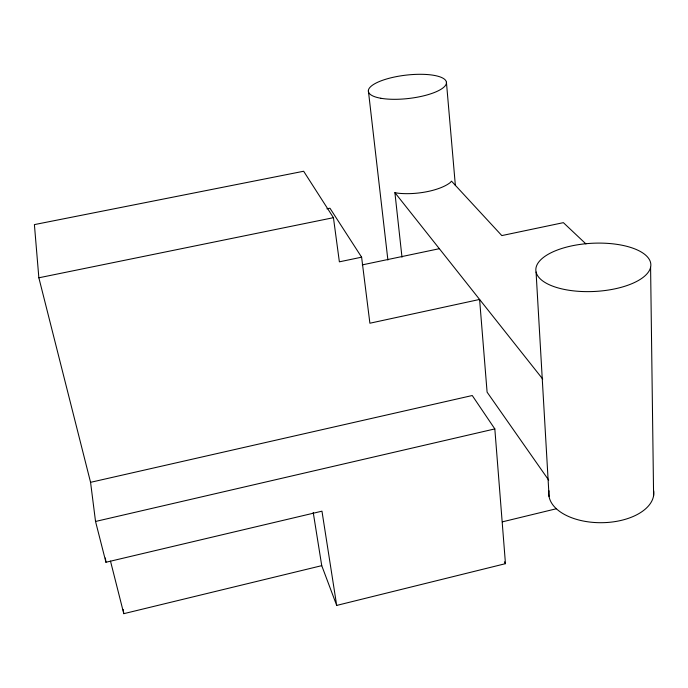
<?xml version="1.0" encoding="UTF-8"?>
<svg xmlns="http://www.w3.org/2000/svg" width="688" height="688" viewBox="0 0 688 688"><rect width="100%" height="100%" fill="white"/><g stroke="black" fill="none" stroke-linecap="round" stroke-linejoin="round"><path stroke-width="1.03" d="M336.69 605.423L505.465 563.67L494.827 428.916L472.252 395.523L90.567 482.322L95.537 521.461L105.935 562.259L321.967 511.175L336.69 605.423L321.743 565.656L313.221 512.44M110.493 561.09L123.788 613.67L321.743 565.656M502.395 521.839L556.54 508.707M95.537 521.461L494.827 428.916M548.689 480.121L487.095 392.151L479.596 299.452L369.895 323.222L361.613 257.183L339.373 261.836L333.439 217.683L303.649 171.243L34.4 224.606L38.855 277.789L90.567 482.322M362.258 264.889L439.357 248.695M38.855 277.789L333.439 217.683M326.895 208.825L329.956 208.206L361.613 257.183M401.99 257.209L394.903 192.631L398.025 193.199A37.952 13.648 -6.4 0 0 450.167 182.63L451.517 181.159L501.81 235.588L563.386 222.654L585.935 243.93M394.903 192.631L542.72 379.062M504.399 561.855L505.465 563.67M123.169 609.439L123.788 613.67M105.376 558.011L105.935 562.259M368.381 90.773L387.894 260.03M446.426 82.216L455.379 185.64M536.064 272.035L549.084 496.598M650.59 267.288A57.586 24.132 -2.9 0 1 559.955 288.427A57.586 24.132 -2.9 0 1 569.449 246.39A57.586 24.132 -2.9 0 1 650.59 267.288L653.6 495.695M653.695 490.836A52.512 29.446 -0.5 0 1 600.779 522.708A52.512 29.446 -0.5 0 1 549.024 490.854M380.834 98.264A39.285 11.748 -6.6 0 0 445.471 85.407A39.285 11.748 -6.6 0 0 395.935 76.712A39.285 11.748 -6.6 0 0 380.834 98.264"/></g></svg>
